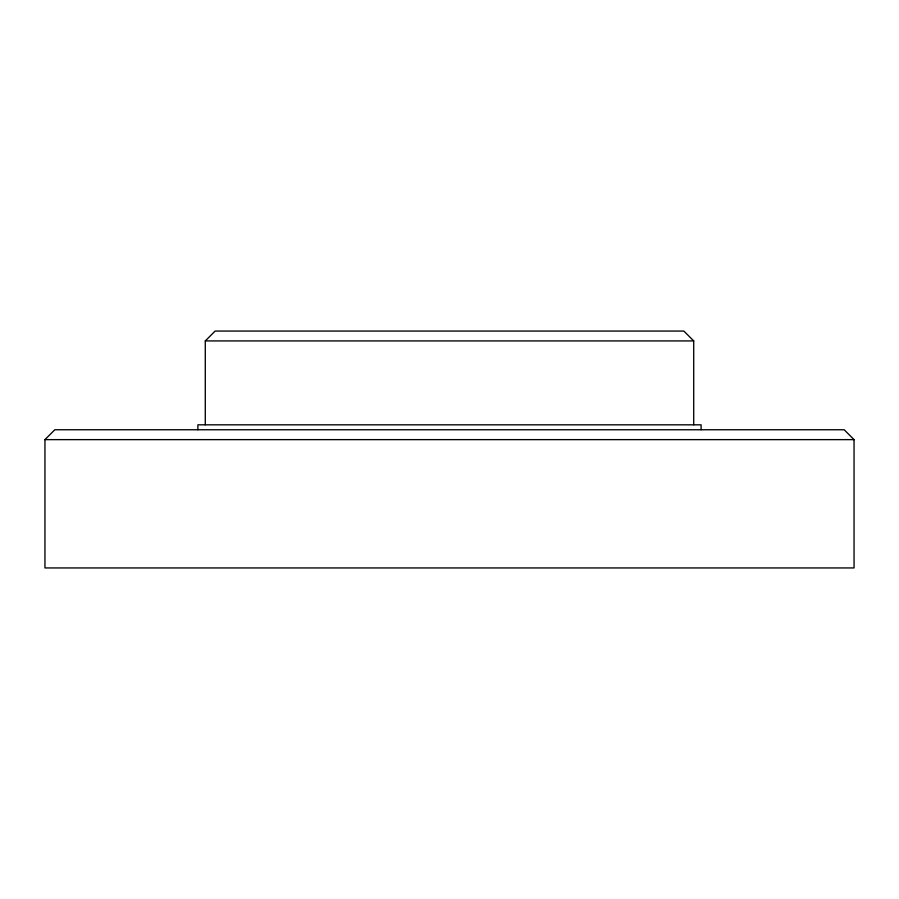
<?xml version="1.0" encoding="UTF-8"?>
<svg xmlns="http://www.w3.org/2000/svg" width="899" height="899" viewBox="0 0 899 899"><rect width="100%" height="100%" fill="white"/><g stroke="black" fill="none" stroke-linecap="round" stroke-linejoin="round"><path stroke-width="1.35" d="M44.95 439.633L54.817 429.756L844.183 429.756L854.05 439.633L854.05 567.943L44.95 567.943L44.95 439.633L854.05 439.633M205.287 424.822L205.287 340.923L215.153 331.057L683.847 331.057L693.713 340.923L693.713 424.822M205.287 340.923L693.713 340.923M701.108 429.756L701.108 424.822L197.892 424.822L197.892 429.756"/></g></svg>
